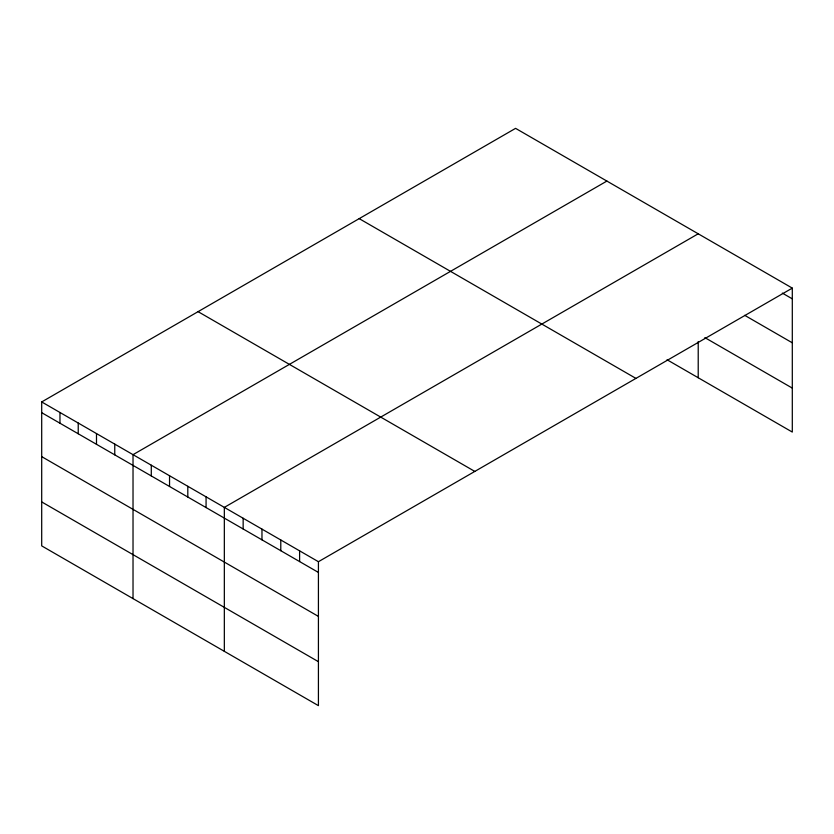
<?xml version="1.0" encoding="UTF-8"?>
<svg xmlns="http://www.w3.org/2000/svg" width="834" height="834" viewBox="0 0 834 834"><rect width="100%" height="100%" fill="white"/><g stroke="black" fill="none" stroke-linecap="round" stroke-linejoin="round"><path stroke-width="1.25" d="M41.7 401.936L318.421 561.709L318.421 705.647L41.7 545.884L41.7 401.936L515.579 128.353L792.3 288.116L792.3 432.064L667.054 359.756M606.891 181.072L133.023 454.666L133.023 598.604M698.214 233.791L224.336 507.385L224.336 651.333M318.421 561.709L792.3 288.116M782.334 293.099L792.3 298.853M744.699 315.325L792.3 342.805M704.855 337.614L792.3 388.102M359.193 218.633L635.925 378.396M198.075 311.655L474.807 471.418M41.7 412.674L318.421 572.437M41.7 456.636L318.421 616.399M41.7 501.922L318.421 661.685M698.214 341.533L698.214 377.739M299.604 550.847L299.604 561.574M280.787 539.973L280.787 550.711M261.97 529.11L261.97 539.848M243.153 518.248L243.153 528.985M206.071 496.845L206.071 507.572M187.806 486.295L187.806 497.033M169.542 475.755L169.542 486.483M151.288 465.205L151.288 475.943M114.758 444.115L114.758 454.853M96.494 433.576L96.494 444.303M78.229 423.026L78.229 433.763M59.965 412.486L59.965 423.224"/></g></svg>
